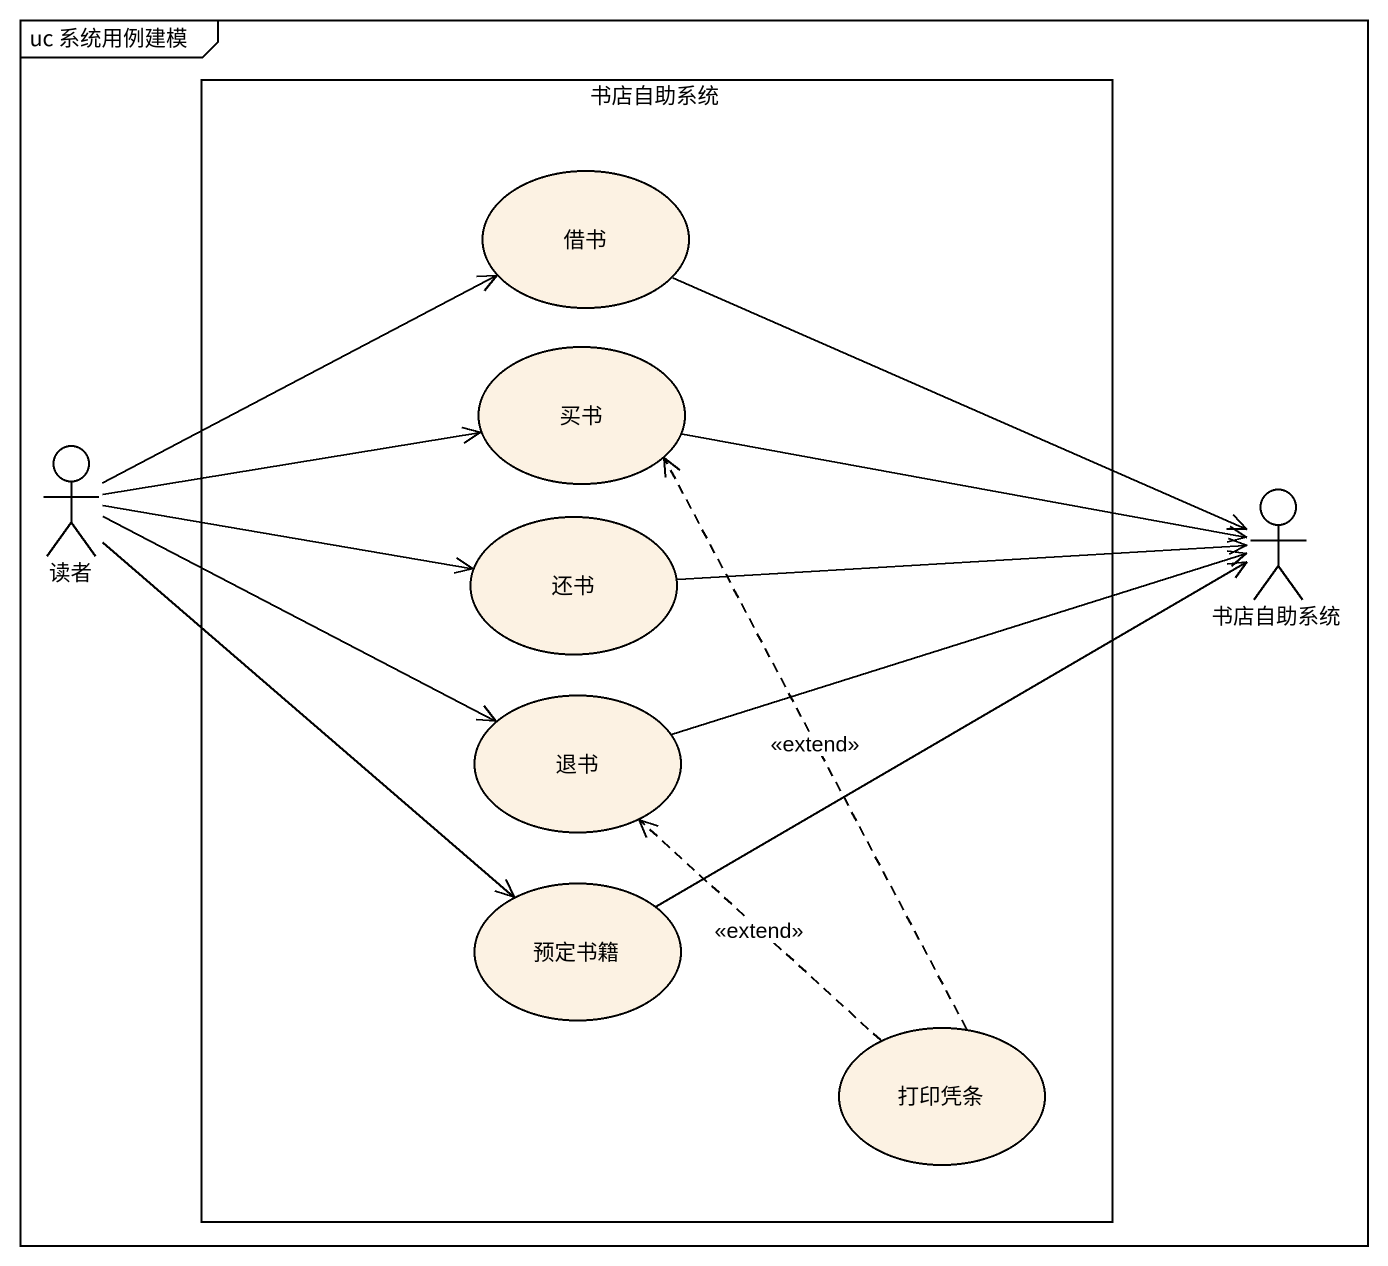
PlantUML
@startuml
mainframe uc 系统用例建模
rectangle 书店自助系统 {
  usecase 借书
  usecase 买书
  usecase 还书
  usecase 退书
  usecase 预定书籍
  usecase 打印凭条
}
actor 读者
actor "书店自助系统" as 书店自助系统_2
借书 -right-> 书店自助系统_2
买书 -right-> 书店自助系统_2
读者 -right-> 借书
读者 -right-> 买书
读者 -right-> 还书
读者 -right-> 退书
读者 --> 预定书籍
还书 -right-> 书店自助系统_2
退书 -right-> 书店自助系统_2
预定书籍 -right-> 书店自助系统_2
打印凭条 .up.> 买书 : <<extend>>
打印凭条 .up.> 退书 : <<extend>>
@enduml
